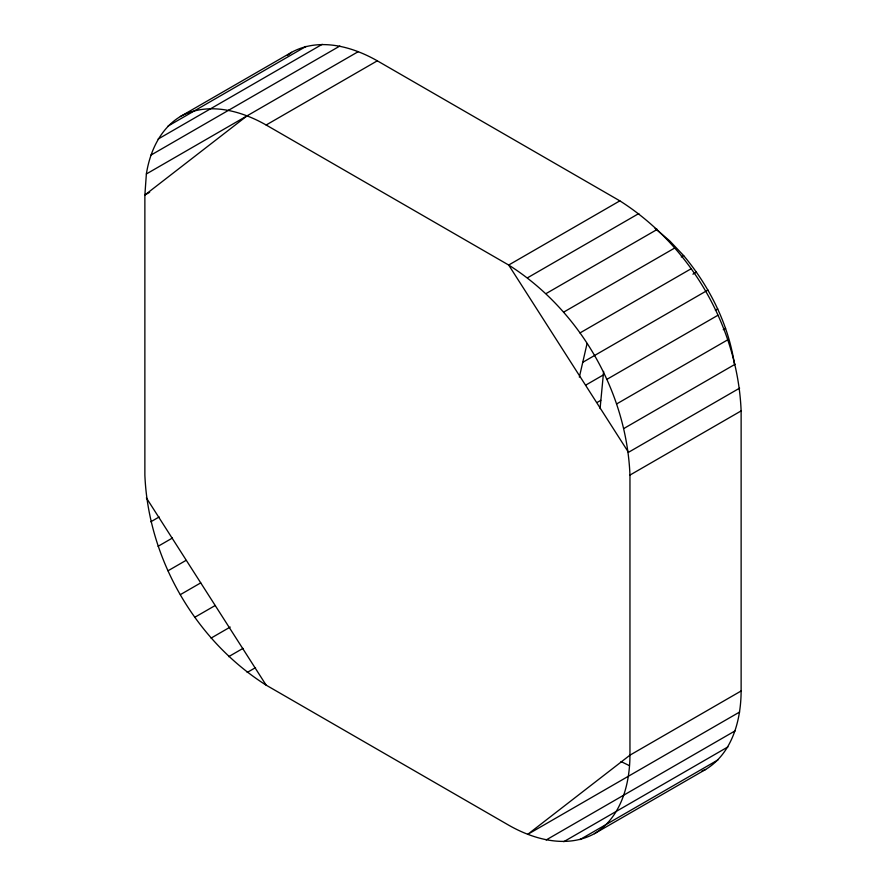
<?xml version="1.0" encoding="UTF-8"?>
<svg xmlns="http://www.w3.org/2000/svg" width="886" height="886" viewBox="0 0 886 886"><rect width="100%" height="100%" fill="white"/><g stroke="black" fill="none" stroke-linecap="round" stroke-linejoin="round"><path stroke-width="1.33" d="M146.367 173.977L144.872 195.02L144.872 475.095C148.294 558.767 195.396 640.345 266.143 685.144L508.686 825.176C534.192 839.751 567.095 848.611 594.44 833.671L705.61 769.491C732.224 753.277 741.006 720.351 741.128 690.98L741.128 410.905C737.706 327.233 690.604 245.655 619.857 200.856L377.314 60.824C351.808 46.249 318.905 37.389 291.56 52.329L180.39 116.509C160.222 128.714 149.922 151.44 146.367 173.977L246.773 116.011M594.44 833.671C621.053 817.457 629.835 784.531 629.957 755.16L629.957 475.084C626.535 391.424 579.433 309.834 508.686 265.036L266.143 125.004C240.638 110.429 207.734 101.569 180.39 116.509M600.088 408.568L603.621 371.422M579.344 377.137L587.075 343.491M287.441 55.519L291.56 52.329M168.03 126.089L306.024 46.415M158.085 139.08L322.249 44.3M150.808 155.183L228.499 110.318M228.666 110.218L339.836 46.039M358.343 51.598L247.172 115.778L144.872 195.02L149.656 192.262M266.143 125.004L377.314 60.824M619.857 200.856L508.686 265.036L628.473 452.325L739.633 388.134M527.657 277.717L638.828 213.537M150.808 521.788L159.17 516.959M546.164 293.532L657.334 229.341M158.085 546.297L172.438 538.012M563.751 312.082L674.91 247.903M681.279 256.984L683.66 255.611C709.453 286.521 728.336 323.899 734.394 363.925M168.03 570.772L185.96 560.428M579.976 332.937L691.135 268.757M692.93 274.173L696.496 272.113M180.39 594.617L200.712 582.888M583.121 362.108L707.958 290.032M585.768 385.1L603.599 374.8M715.367 310.277L717.738 308.904M606.799 379.407L717.97 315.228M194.865 617.243L215.187 605.515M597.208 402.421L600.774 400.361M723.231 329.658L725.612 328.285M211.089 638.097L230.216 627.055M616.745 403.883L727.915 339.703M228.666 656.659L243.008 648.375M624.032 428.392L735.192 364.212M247.172 672.463L255.545 667.634M629.957 475.084L741.128 410.905M741.128 690.98L629.957 755.16L527.657 834.402L628.074 776.435M628.473 776.202L739.633 712.023M546.164 839.961L735.192 730.817M563.751 841.7L727.915 746.92M579.976 839.585L717.97 759.911M701.989 770.964L705.61 769.491M621.042 761.572L629.337 765.604M655.086 228.4L669.738 240.914L683.66 255.611M146.367 497.866L266.143 685.144"/></g></svg>
